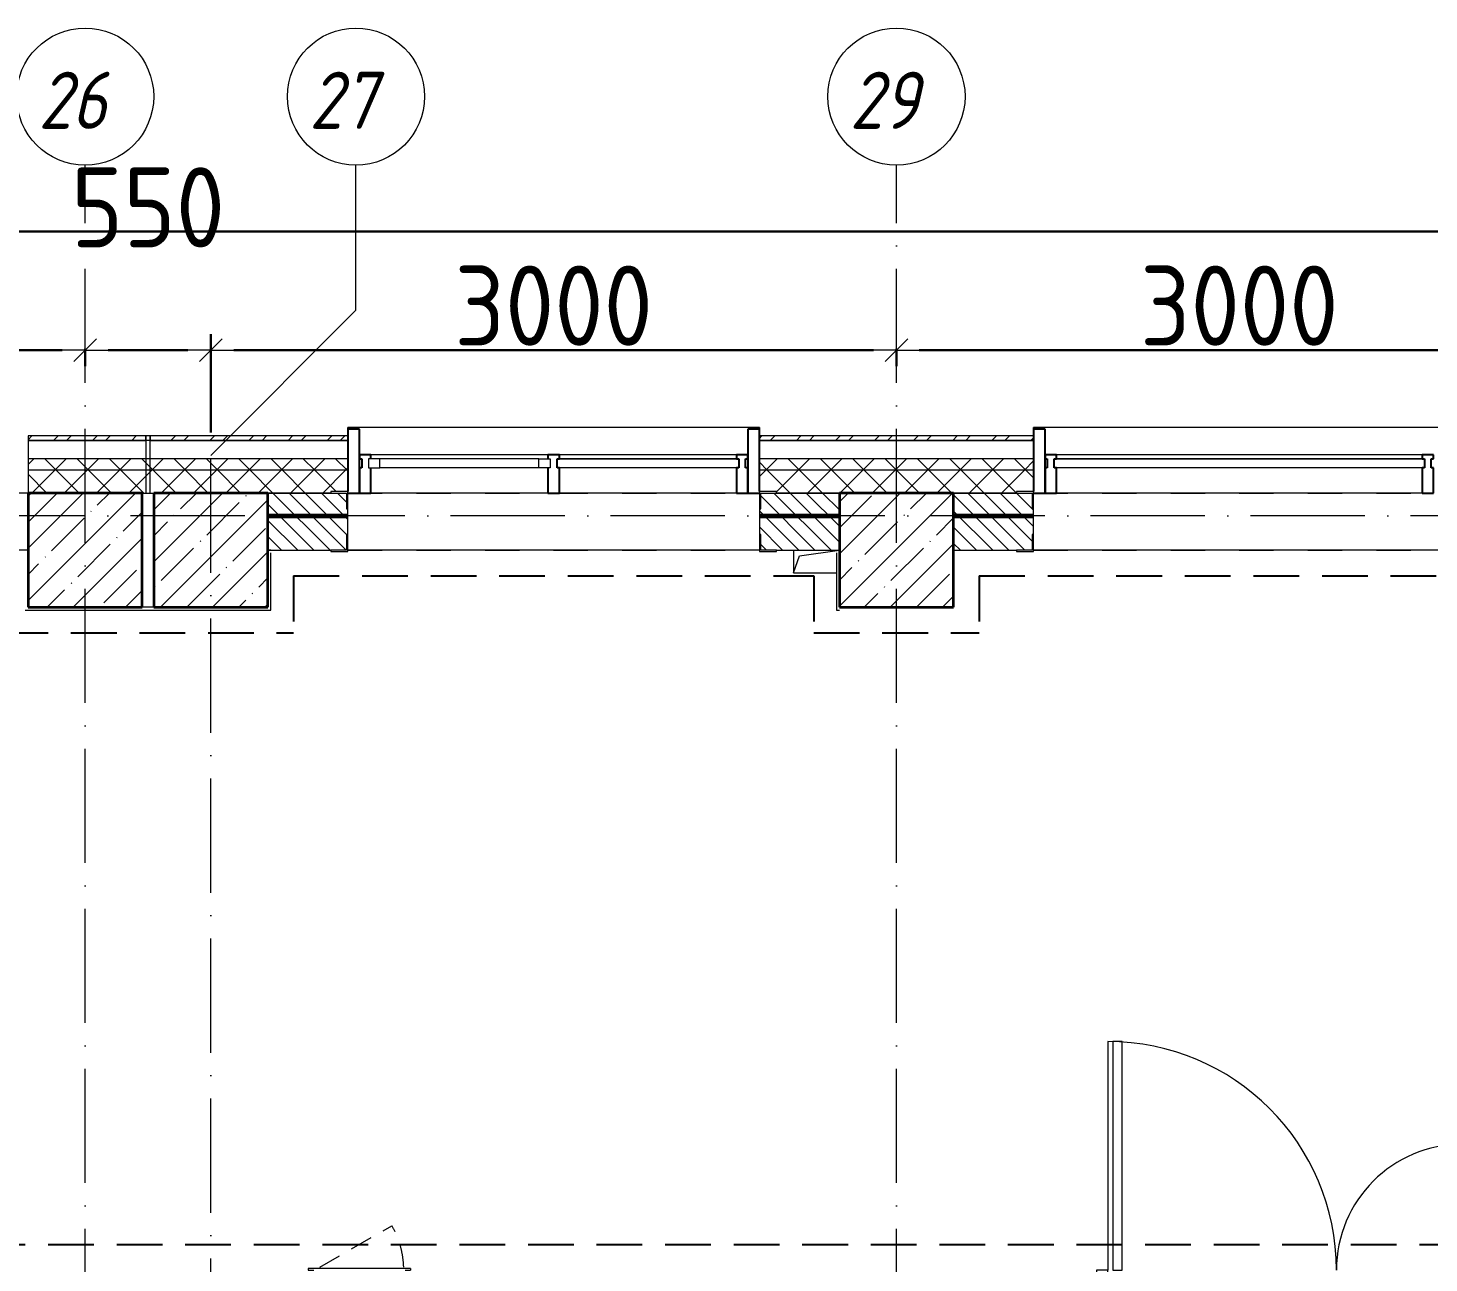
# Model space of a CAD drawing. Header units: millimetres. Extents: x -213536 to 1564669, y -45299 to 942238.
# Drawn here: x 607214 to 613344, y 433166 to 438570 of the extents above; entities that cross this region are included whole.
import ezdxf

# ---------------------------------------------------------------- set-up
doc = ezdxf.new("R2010")
doc.units = ezdxf.units.MM
for name, pattern in [('200_ШТРИХ_ш1п0_6_', [160, 100, -60]), ('50_200_ШТРИХ_1Т_ш5_п1_п1_', [700, 500, -100, 0, -100]), ('Штрих короткий', [300, 150, -150]), ('Штриховая _2 мм - 1 мм_', [300, 200, -100])]:
    doc.linetypes.add(name, pattern=pattern)
for name, color, linetype, lineweight in [('0-1', 7, 'Continuous', 5), ('0-2', 7, 'Continuous', 9), ('2.1) ПГП окна 2.8 м', 5, 'Continuous', 30), ('3) ЖБ 4м', 3, 'Continuous', 30), ('Двери', 7, 'Continuous', 9), ('Импосты витража', 7, 'Continuous', 9), ('Импосты витража-1', 7, 'Continuous', 25), ('Каркас_Импост', 7, 'Continuous', 13), ('Несущие колонны', 7, 'Continuous', 9), ('Несущие колонны-1', 7, 'Continuous', 35), ('Обобщенные модели', 7, 'Continuous', 9), ('Общие ребра', 7, 'Continuous', 9), ('Окна', 7, 'Continuous', 9), ('Оси', 7, 'Continuous', 9), ('Оси-1', 7, 'Continuous', 20), ('Оси-2', 7, '50_200_ШТРИХ_1Т_ш5_п1_п1_', 9), ('Остекление-1', 7, 'Continuous', 9), ('Открывание в плане-2', 7, '200_ШТРИХ_ш1п0_6_', 9), ('Перемычка-1', 7, 'Штрих короткий', 9), ('Размеры', 7, 'Continuous', 15), ('Стены', 7, 'Continuous', 9), ('Стены-1', 7, 'Continuous', 13), ('Штриховка разреза-1', 7, 'Continuous', 9), ('Элементы узлов', 7, 'Continuous', 9)]:
    doc.layers.add(name, color=color, linetype=linetype, lineweight=lineweight)
doc.layers.add('Каркас_Импост-2', color=7, linetype='Continuous', lineweight=9, true_color=0xaaaaaa)
doc.layers.add('СТ-1_1', color=7, linetype='Штриховая _2 мм - 1 мм_', lineweight=90, true_color=0x888888)
doc.layers.get('0-2').off()
doc.styles.add('ISOCPEUR_I_1', font='isocpeui.ttf', dxfattribs={"width": 0.85, "height": 2.5})
doc.styles.add('СПДС', font='isocpeur.ttf', dxfattribs={"width": 0.9})
doc.dimstyles.new('Размера А3', dxfattribs={"dimtxt": 200, "dimasz": 100, "dimexe": 70, "dimexo": 100, "dimgap": 20, "dimtad": 1, "dimdec": 0, "dimrnd": 10, "dimzin": 0, "dimdsep": 46, "dimtxsty": 'СПДС', "dimblk": 'ARROWHEAD_6', "dimcen": 1, "dimclrd": 256, "dimclre": 256, "dimclrt": 256, "dimazin": 0, "dimtfac": 1, "dimtdec": 0, "dimtmove": 2, "dimatfit": 3, "dimfxl": 1, "dimtolj": 1, "dimtzin": 0, "dimarcsym": 0})
pattern_1 = [(45, (0, 0), (-70.71068, 70.71068), []), (135, (0, 0), (-70.71068, -70.71068), [])]
pattern_2 = [(45, (0, 0), (-114.04925, 114.04925), []), (45, (114.05, 0), (-114.04925, 114.04925), [201.612, -40.322, 3.353, -36.97])]
pattern_3 = [(135, (0, 0), (-35.35534, -35.35534), [])]
pattern_4 = [(45, (0, 0), (-85.53659, 85.53659), []), (45, (57.02, 0), (-85.53659, 85.53659), [])]

# ---------------------------------------------------------------- blocks, each defined once
blk = doc.blocks.new('Ось сетки - Круг_Ø6_00__ISO-2_5_0_9K_-16731441-АИ2_03_План отделки стен 3-го этажа _Часть 2_')
at = {"layer": 'Оси-1'}
blk.add_circle((0, 0), 3, dxfattribs=at)
blk = doc.blocks.new('ARROWHEAD_6')
at = {"color": 0, "linetype": 'Continuous'}
for p, q in [((0, 0), (-1, 0)), ((-0.5, -0.5), (0.5, 0.5))]:
    blk.add_line(p, q, dxfattribs=at)
blk = doc.blocks.new('*D4746')
at = {"layer": 'Defpoints', "color": 0, "transparency": 16777216}
for p in [(468092.1, 437266.4), (471092.1, 437266.4), (471092.1, 437160.4)]:
    blk.add_point(p, dxfattribs=at)
at = {"layer": 'Размеры', "lineweight": -2, "transparency": 16777216}
for p, q in [((468092.1, 437166.4), (468092.1, 437090.4)), ((468192.1, 437160.4), (470992.1, 437160.4)), ((471092.1, 437166.4), (471092.1, 437090.4))]:
    blk.add_line(p, q, dxfattribs=at)
at = {"layer": 'Размеры', "lineweight": -2, "transparency": 16777216, "xscale": 100, "yscale": 100, "zscale": 100, "rotation": 180}
blk.add_blockref('ARROWHEAD_6', (468092.1, 437160.4), dxfattribs=at)
at = {"layer": 'Размеры', "lineweight": -2, "transparency": 16777216, "xscale": 100, "yscale": 100, "zscale": 100}
blk.add_blockref('ARROWHEAD_6', (471092.1, 437160.4), dxfattribs=at)
at = {"layer": 'Размеры', "transparency": 16777216, "insert": (469592.1, 437355.4), "char_height": 350, "width": 2.488, "attachment_point": 5, "style": 'СПДС'}
blk.add_mtext('\\A1;3000', dxfattribs=at)
blk = doc.blocks.new('*D4747')
at = {"layer": 'Defpoints', "color": 0, "transparency": 16777216}
for p in [(471092.1, 437266.4), (471642.1, 437160.4), (471642.1, 436700.1)]:
    blk.add_point(p, dxfattribs=at)
at = {"layer": 'Размеры', "lineweight": -2, "transparency": 16777216}
for p, q in [((471642.1, 436800.1), (471642.1, 437230.4)), ((471092.1, 437166.4), (471092.1, 437090.4)), ((471192.1, 437160.4), (471542.1, 437160.4))]:
    blk.add_line(p, q, dxfattribs=at)
at = {"layer": 'Размеры', "lineweight": -2, "transparency": 16777216, "xscale": 100, "yscale": 100, "zscale": 100, "rotation": 180}
blk.add_blockref('ARROWHEAD_6', (471092.1, 437160.4), dxfattribs=at)
at = {"layer": 'Размеры', "lineweight": -2, "transparency": 16777216, "xscale": 100, "yscale": 100, "zscale": 100}
blk.add_blockref('ARROWHEAD_6', (471642.1, 437160.4), dxfattribs=at)
at = {"layer": 'Размеры', "transparency": 16777216, "insert": (471367.1, 437785.4), "char_height": 350, "width": 1.866, "attachment_point": 5, "style": 'СПДС'}
blk.add_mtext('\\A1;550', dxfattribs=at)
blk = doc.blocks.new('*D4748')
at = {"layer": 'Defpoints', "color": 0, "transparency": 16777216}
for p in [(474642.1, 437266.4), (474642.1, 437160.4), (471642.1, 436700.1)]:
    blk.add_point(p, dxfattribs=at)
at = {"layer": 'Размеры', "lineweight": -2, "transparency": 16777216}
for p, q in [((471642.1, 436800.1), (471642.1, 437230.4)), ((471742.1, 437160.4), (474542.1, 437160.4)), ((474642.1, 437166.4), (474642.1, 437090.4))]:
    blk.add_line(p, q, dxfattribs=at)
at = {"layer": 'Размеры', "lineweight": -2, "transparency": 16777216, "xscale": 100, "yscale": 100, "zscale": 100, "rotation": 180}
blk.add_blockref('ARROWHEAD_6', (471642.1, 437160.4), dxfattribs=at)
at = {"layer": 'Размеры', "lineweight": -2, "transparency": 16777216, "xscale": 100, "yscale": 100, "zscale": 100}
blk.add_blockref('ARROWHEAD_6', (474642.1, 437160.4), dxfattribs=at)
at = {"layer": 'Размеры', "transparency": 16777216, "insert": (473142.1, 437355.4), "char_height": 350, "width": 2.488, "attachment_point": 5, "style": 'СПДС'}
blk.add_mtext('\\A1;3000', dxfattribs=at)
blk = doc.blocks.new('*D4749')
at = {"layer": 'Defpoints', "color": 0, "transparency": 16777216}
for p in [(474642.1, 437266.4), (477642.1, 437266.4), (477642.1, 437160.4)]:
    blk.add_point(p, dxfattribs=at)
at = {"layer": 'Размеры', "lineweight": -2, "transparency": 16777216}
for p, q in [((474642.1, 437166.4), (474642.1, 437090.4)), ((474742.1, 437160.4), (477542.1, 437160.4)), ((477642.1, 437166.4), (477642.1, 437090.4))]:
    blk.add_line(p, q, dxfattribs=at)
at = {"layer": 'Размеры', "lineweight": -2, "transparency": 16777216, "xscale": 100, "yscale": 100, "zscale": 100, "rotation": 180}
blk.add_blockref('ARROWHEAD_6', (474642.1, 437160.4), dxfattribs=at)
at = {"layer": 'Размеры', "lineweight": -2, "transparency": 16777216, "xscale": 100, "yscale": 100, "zscale": 100}
blk.add_blockref('ARROWHEAD_6', (477642.1, 437160.4), dxfattribs=at)
at = {"layer": 'Размеры', "transparency": 16777216, "insert": (476142.1, 437355.4), "char_height": 350, "width": 2.488, "attachment_point": 5, "style": 'СПДС'}
blk.add_mtext('\\A1;3000', dxfattribs=at)
blk = doc.blocks.new('*D4757')
at = {"layer": 'Defpoints', "color": 0, "transparency": 16777216}
for p in [(459092.1, 437785.9), (505192.1, 437679.8), (505192.1, 436700.1)]:
    blk.add_point(p, dxfattribs=at)
at = {"layer": 'Размеры', "lineweight": -2, "transparency": 16777216}
for p, q in [((505192.1, 436800.1), (505192.1, 437749.8)), ((459092.1, 437685.9), (459092.1, 437609.8)), ((459192.1, 437679.8), (505092.1, 437679.8))]:
    blk.add_line(p, q, dxfattribs=at)
at = {"layer": 'Размеры', "lineweight": -2, "transparency": 16777216, "xscale": 100, "yscale": 100, "zscale": 100, "rotation": 180}
blk.add_blockref('ARROWHEAD_6', (459092.1, 437679.8), dxfattribs=at)
at = {"layer": 'Размеры', "lineweight": -2, "transparency": 16777216, "xscale": 100, "yscale": 100, "zscale": 100}
blk.add_blockref('ARROWHEAD_6', (505192.1, 437679.8), dxfattribs=at)
at = {"layer": 'Размеры', "transparency": 16777216, "insert": (482142.1, 437874.8), "char_height": 350, "width": 2.997, "attachment_point": 5, "style": 'СПДС'}
blk.add_mtext('\\A1;46100', dxfattribs=at)
blk = doc.blocks.new('BSC_Колонна _Прямоугольная - 500х500-V116-АИ2_03_План отделки стен 3-го этажа _Часть 2_')
at = {"layer": 'Несущие колонны'}
h = blk.add_hatch(dxfattribs=at)
h.set_pattern_fill('FP_106', color=256, style=0, pattern_type=2)
h.set_pattern_definition([(45, (-40400, -11050), (-114.04925, 114.04925), []), (45, (-40285.95, -11050), (-114.04925, 114.04925), [201.613, -40.323, 3.353, -36.97])])
h.paths.add_polyline_path([(-250, -250), (250, -250), (250, 250), (-250, 250)], flags=0)
at = {"layer": 'Несущие колонны-1'}
for p, q in [((250, 250), (-250, 250)), ((-250, 250), (-250, -250)), ((250, -250), (250, 250)), ((-250, -250), (250, -250))]:
    blk.add_line(p, q, dxfattribs=at)
blk = doc.blocks.new('Проем_Дверь_Прямоугольный - 1800х2700h_оконные проемы-25805030-АИ2_03_План отделки стен 3-го этажа _Часть 2_')
at = {"layer": 'Перемычка-1'}
for p, q in [((900, 125), (-900, 125)), ((900, -125), (-900, -125))]:
    blk.add_line(p, q, dxfattribs=at)
blk = doc.blocks.new('PNS_Панель прямоугольная2 - Нр_Стекло - 40мм-26243474-АИ2_03_План отделки стен 3-го этажа _Часть 2_')
at = {"layer": 'Каркас_Импост'}
for p, q in [((-397.5, 0), (-397.5, 40)), ((-397.5, 40), (-347.5, 40)), ((-347.5, 40), (-347.5, 0)), ((397.5, 40), (347.5, 40)), ((347.5, 40), (347.5, 0)), ((397.5, 0), (397.5, 40)), ((-347.5, 0), (-397.5, 0)), ((347.5, 0), (397.5, 0))]:
    blk.add_line(p, q, dxfattribs=at)
at = {"layer": 'Каркас_Импост-2'}
for p, q in [((-347.5, 40), (347.5, 40)), ((-347.5, 0), (347.5, 0))]:
    blk.add_line(p, q, dxfattribs=at)
blk = doc.blocks.new('Прямоугольный импост - Импост структурный с накладкой - 150мм-25647633-АИ2_03_План отделки стен 3-го этажа _Часть 2_')
at = {"layer": 'Импосты витража-1'}
for p, q in [((-25, 0), (-25, 17)), ((-25, 17), (25, 17)), ((-15, 0), (-25, 0)), ((-15, -40), (-15, 0)), ((25, 17), (25, 0)), ((-25, -150), (-25, -40)), ((-25, -40), (-15, -40)), ((25, -40), (25, -150)), ((25, -150), (-25, -150))]:
    blk.add_line(p, q, dxfattribs=at)
blk = doc.blocks.new('Прямоугольный импост - Импост структурный с накладкой - 150мм-25647642-АИ2_03_План отделки стен 3-го этажа _Часть 2_')
at = {"layer": 'Импосты витража'}
for p, q in [((27275, -100), (28050, -100)), ((27275, -267), (28050, -267))]:
    blk.add_line(p, q, dxfattribs=at)
blk = doc.blocks.new('Прямоугольный импост - Импост структурный с накладкой - 150мм-V161-АИ2_03_План отделки стен 3-го этажа _Часть 2_')
at = {"layer": 'Импосты витража-1'}
for p, q in [((-25, 0), (-25, 17)), ((-25, 17), (25, 17)), ((25, 0), (15, 0)), ((15, 0), (15, -40)), ((25, 17), (25, 0)), ((-25, -150), (-25, -40)), ((15, -40), (25, -40)), ((25, -40), (25, -150)), ((25, -150), (-25, -150))]:
    blk.add_line(p, q, dxfattribs=at)
blk = doc.blocks.new('PNS_Панель прямоугольная1 - Нр_Стекло - 40мм-25259299-АИ2_03_План отделки стен 3-го этажа _Часть 2_')
at = {"layer": 'Остекление-1'}
for p, q in [((-387.5, 40), (387.5, 40)), ((-397.5, 0), (397.5, 0)), ((387.5, 0), (-387.5, 0))]:
    blk.add_line(p, q, dxfattribs=at)
blk = doc.blocks.new('Прямоугольный импост - Импост структурный с накладкой - 150мм-25647644-АИ2_03_План отделки стен 3-го этажа _Часть 2_')
at = {"layer": 'Импосты витража-1'}
for p, q in [((-25, 0), (-25, 17)), ((-25, 17), (25, 17)), ((-15, 0), (-25, 0)), ((-15, -40), (-15, 0)), ((25, 0), (15, 0)), ((15, 0), (15, -40)), ((25, 17), (25, 0)), ((-25, -150), (-25, -40)), ((-25, -40), (-15, -40)), ((15, -40), (25, -40)), ((25, -40), (25, -150)), ((25, -150), (-25, -150))]:
    blk.add_line(p, q, dxfattribs=at)
blk = doc.blocks.new('Прямоугольный импост - Откос НВФ_50х280 мм-V169-АИ2_03_План отделки стен 3-го этажа _Часть 2_')
at = {"layer": 'Импосты витража-1'}
for p, q in [((-50, 130), (0, 130)), ((-50, -150), (-50, 130)), ((0, 130), (0, -144)), ((0, -150), (-50, -150))]:
    blk.add_line(p, q, dxfattribs=at)
blk = doc.blocks.new('Прямоугольный импост - Откос НВФ_50х280 мм-25993838-АИ2_03_План отделки стен 3-го этажа _Часть 2_')
at = {"layer": 'Импосты витража-1'}
for p, q in [((0, 130), (-50, 130)), ((-50, 130), (-50, -150)), ((0, -144), (0, 130)), ((-50, -150), (0, -150))]:
    blk.add_line(p, q, dxfattribs=at)
blk = doc.blocks.new('PNS_Панель прямоугольная1 - Нр_Стекло - 40мм-25293744-АИ2_03_План отделки стен 3-го этажа _Часть 2_')
at = {"layer": 'Остекление-1'}
for p, q in [((-800, 40), (800, 40)), ((-810, 0), (810, 0)), ((800, 0), (-800, 0))]:
    blk.add_line(p, q, dxfattribs=at)
blk = doc.blocks.new('Прямоугольный импост - Импост структурный с накладкой - 150мм-25651488-АИ2_03_План отделки стен 3-го этажа _Часть 2_')
at = {"layer": 'Импосты витража'}
for p, q in [((41650, -100), (43250, -100)), ((41650, -267), (43250, -267))]:
    blk.add_line(p, q, dxfattribs=at)
blk = doc.blocks.new('Прямоугольный импост - Импост структурный с накладкой - 150мм-25651501-АИ2_03_План отделки стен 3-го этажа _Часть 2_')
at = {"layer": 'Импосты витража-1'}
for p, q in [((-25, 0), (-25, 17)), ((-25, 17), (25, 17)), ((-15, 0), (-25, 0)), ((-15, -40), (-15, 0)), ((25, 0), (15, 0)), ((15, 0), (15, -40)), ((25, 17), (25, 0)), ((-25, -150), (-25, -40)), ((-25, -40), (-15, -40)), ((15, -40), (25, -40)), ((25, -40), (25, -150)), ((25, -150), (-25, -150))]:
    blk.add_line(p, q, dxfattribs=at)
blk = doc.blocks.new('Прямоугольный импост - Откос НВФ_50х280 мм-25995271-АИ2_03_План отделки стен 3-го этажа _Часть 2_')
at = {"layer": 'Импосты витража-1'}
for p, q in [((-50, 130), (0, 130)), ((-50, -150), (-50, 130)), ((0, 130), (0, -144)), ((0, -150), (-50, -150))]:
    blk.add_line(p, q, dxfattribs=at)
blk = doc.blocks.new('Дверь_Витражная_СКБ_2Ст2 - ДВВ_ДАО_СОШ_Классы-V189-АИ2_03_План отделки стен 3-го этажа _Часть 2_')
at = {"layer": 'Двери'}
for p, q in [((-775, 1035), (-775, 35)), ((775, 585), (775, 35))]:
    blk.add_line(p, q, dxfattribs=at)
for centre, radius, start, end in [((-775, 35), 1000, 360, 90), ((775, 35), 550, 90, 180)]:
    blk.add_arc(centre, radius, start, end, dxfattribs=at)
at = {"layer": 'Элементы узлов'}
for p, q in [((-713, 1035), (-753, 1035)), ((-753, 1035), (-753, 35)), ((-713, 35), (-713, 1035)), ((775, 585), (735, 585)), ((735, 585), (735, 35)), ((775, 35), (775, 585)), ((-825, 35), (-825, -35)), ((-775, 35), (-825, 35)), ((-775, 35), (-825, 35)), ((-825, 35), (-825, -35)), ((-775, -35), (-775, 35)), ((-775, -35), (-775, 35)), ((-753, 35), (-713, 35)), ((735, 35), (775, 35)), ((775, -35), (775, 35)), ((775, 35), (825, 35)), ((775, 35), (775, -35)), ((825, 35), (775, 35)), ((825, 35), (825, -35)), ((825, -35), (825, 35)), ((-825, -35), (-775, -35)), ((-825, -35), (-775, -35)), ((825, -35), (775, -35)), ((775, -35), (825, -35))]:
    blk.add_line(p, q, dxfattribs=at)
blk = doc.blocks.new('Фахверк_СКБ_Уголок - 250_2700-27497298-АИ2_03_План отделки стен 3-го этажа _Часть 2_')
at = {"layer": 'Обобщенные модели'}
for p, q in [((200, 181), (125, 181)), ((125, 181), (125, 106)), ((131, 106), (131, 175)), ((131, 175), (200, 175)), ((200, 175), (200, 181)), ((125, 106), (131, 106)), ((131, -6), (125, -6)), ((125, -6), (125, -81)), ((131, -75), (131, -6)), ((125, -81), (200, -81)), ((200, -75), (131, -75)), ((200, -81), (200, -75))]:
    blk.add_line(p, q, dxfattribs=at)
blk = doc.blocks.new('Л_Общий_Лючок - Лючок-V200-АИ2_03_План отделки стен 3-го этажа _Часть 2_')
at = {"layer": 'Окна'}
for p, q in [((424, 6), (-24, 6)), ((-24, 6), (-24, 0)), ((-24, 0), (0, 0)), ((400, 0), (424, 0)), ((424, 6), (424, 0))]:
    blk.add_line(p, q, dxfattribs=at)
at = {"layer": 'Открывание в плане-2'}
blk.add_line((26.8, 12), (342, 194), dxfattribs=at)
blk.add_arc((6, 0), 388, 1.78106, 30, dxfattribs=at)
blk = doc.blocks.new('AR_Отверстие прямоугольное _в плите_ - AR_Отверстие прямоугольное _в плите_-V227-АИ2_03_План отделки стен 3-го этажа _Часть 2_')
at = {"layer": 'Обобщенные модели'}
for p, q in [((-100, 50), (-100, -50)), ((-100, -50), (-75, 25)), ((-75, 25), (100, 50)), ((-100, -50), (88, -50))]:
    blk.add_line(p, q, dxfattribs=at)
blk = doc.blocks.new('Отлив_СКБ - Отлив витража_120_НВФ-31885687-АИ2_03_План отделки стен 3-го этажа _Часть 2_')
at = {"layer": 'Окна'}
for p, q in [((1750, -2), (50, -2)), ((0, -120), (0, -113)), ((0, -120), (1800, -120)), ((1800, -113), (1800, -120))]:
    blk.add_line(p, q, dxfattribs=at)
blk = doc.blocks.new('Стены 4 - Стены 4-31195499-АИ2_03_План отделки стен 3-го этажа _Часть 2_')
at = {"layer": 'Стены-1'}
for p, q in [((-1798.5, 41030.2), (-1798.5, 41010.2)), ((-1548.5, 41030.2), (-1798.5, 41030.2)), ((-1798.5, 41010.2), (-1548.5, 41010.2)), ((-1548.5, 41010.2), (-1548.5, 41030.2))]:
    blk.add_line(p, q, dxfattribs=at)
blk = doc.blocks.new('0125-Р-ОО-Ш2-АР-о_23_10_2024_rvt-1-АИ2_03_План отделки стен 3-го этажа _Часть 2_')
at = {"layer": 'Несущие колонны'}
h = blk.add_hatch(dxfattribs=at)
h.set_pattern_fill('FP_2', color=256, style=0, pattern_type=2)
h.set_pattern_definition(pattern_2)
h.paths.add_polyline_path([(40700, 10800), (41200, 10800), (41200, 11300), (40700, 11300)], flags=0)
h = blk.add_hatch(dxfattribs=at)
h.set_pattern_fill('FP_2', color=256, style=0, pattern_type=2)
h.set_pattern_definition(pattern_2)
h.paths.add_polyline_path([(43700, 10800), (44200, 10800), (44200, 11300), (43700, 11300)], flags=0)
at = {"layer": 'Штриховка разреза-1'}
h = blk.add_hatch(dxfattribs=at)
h.set_pattern_fill('FP_80', color=256, style=0, pattern_type=2)
h.set_pattern_definition(pattern_4)
h.paths.add_polyline_path([(40665, 11530), (40665, 11550), (40150, 11550), (40150, 11530)], flags=0)
h.paths.add_polyline_path([(37150, 11530), (38350, 11530), (38350, 11550), (37150, 11550)], flags=0)
h.paths.add_polyline_path([(35350, 11530), (35350, 11550), (34150, 11550), (34150, 11530), (35085.5, 11530)], flags=0)
h.paths.add_polyline_path([(31357.5, 11530), (32350, 11530), (32350, 11550), (31150, 11550), (31150, 11530)], flags=0)
h.paths.add_polyline_path([(29350, 11530), (29350, 11550), (26200, 11550), (26200, 11530), (28561.5, 11530)], flags=0)
h = blk.add_hatch(dxfattribs=at)
h.set_pattern_fill('FP_80', color=256, style=0, pattern_type=2)
h.set_pattern_definition(pattern_4)
h.paths.add_polyline_path([(74215, 11530), (74215, 11550), (70350, 11550), (70350, 11530), (72365.1, 11530)], flags=0)
h.paths.add_polyline_path([(62113.2, 11530), (62550, 11530), (62550, 11550), (61350, 11550), (61350, 11530)], flags=0)
h.paths.add_polyline_path([(59550, 11530), (59550, 11550), (58350, 11550), (58350, 11530), (59317.3, 11530)], flags=0)
h.paths.add_polyline_path([(55350, 11530), (56550, 11530), (56550, 11550), (55350, 11550)], flags=0)
h.paths.add_polyline_path([(52793.3, 11530), (53550, 11530), (53550, 11550), (52350, 11550), (52350, 11530)], flags=0)
h.paths.add_polyline_path([(50550, 11530), (50550, 11550), (49350, 11550), (49350, 11530), (49997.3, 11530)], flags=0)
h.paths.add_polyline_path([(47201.4, 11530), (47550, 11530), (47550, 11550), (46350, 11550), (46350, 11530)], flags=0)
h.paths.add_polyline_path([(43350, 11530), (44550, 11530), (44550, 11550), (43350, 11550)], flags=0)
h.paths.add_polyline_path([(40685, 11530), (41550, 11530), (41550, 11550), (40685, 11550)], flags=0)
h = blk.add_hatch(dxfattribs=at)
h.set_pattern_fill('FP_81', color=256, style=0, pattern_type=2)
h.set_pattern_definition(pattern_1)
h.paths.add_polyline_path([(76700, 11400), (76700, 11450), (70350, 11450), (70350, 11400), (76093.1, 11400)], flags=0)
h.paths.add_polyline_path([(62113.2, 11400), (62550, 11400), (62550, 11450), (61350, 11450), (61350, 11400)], flags=0)
h.paths.add_polyline_path([(59317.3, 11400), (59550, 11400), (59550, 11450), (58350, 11450), (58350, 11400), (58385.3, 11400)], flags=0)
h.paths.add_polyline_path([(55350, 11400), (56550, 11400), (56550, 11450), (55350, 11450)], flags=0)
h.paths.add_polyline_path([(53259.3, 11400), (53550, 11400), (53550, 11450), (52350, 11450), (52350, 11400), (52793.3, 11400)], flags=0)
h.paths.add_polyline_path([(50550, 11400), (50550, 11450), (49350, 11450), (49350, 11400), (49997.3, 11400)], flags=0)
h.paths.add_polyline_path([(44550, 11400), (44550, 11450), (43350, 11450), (43350, 11400), (44405.4, 11400)], flags=0)
h.paths.add_polyline_path([(46350, 11400), (47550, 11400), (47550, 11450), (46350, 11450)], flags=0)
h.paths.add_polyline_path([(40677.4, 11400), (41550, 11400), (41550, 11450), (40150, 11450), (40150, 11400)], flags=0)
h.paths.add_polyline_path([(37881.4, 11400), (38350, 11400), (38350, 11450), (37150, 11450), (37150, 11400)], flags=0)
h.paths.add_polyline_path([(35350, 11400), (35350, 11450), (34150, 11450), (34150, 11400), (35085.5, 11400)], flags=0)
h.paths.add_polyline_path([(32289.5, 11400), (32350, 11400), (32350, 11450), (31150, 11450), (31150, 11400), (31357.5, 11400)], flags=0)
h.paths.add_polyline_path([(29350, 11400), (29350, 11450), (26180, 11450), (26180, 11400), (28561.5, 11400)], flags=0)
h = blk.add_hatch(dxfattribs=at)
h.set_pattern_fill('FP_81', color=256, style=0, pattern_type=2)
h.set_pattern_definition(pattern_1)
h.paths.add_polyline_path([(76700, 11300), (76700, 11400), (70350, 11400), (70350, 11306), (70425, 11306), (70425, 11300), (76093.1, 11300)], flags=0)
h.paths.add_polyline_path([(62475, 11300), (62475, 11306), (62550, 11306), (62550, 11400), (61350, 11400), (61350, 11306), (61425, 11306), (61425, 11300), (62200, 11300)], flags=0)
h.paths.add_polyline_path([(59317.3, 11300), (59475, 11300), (59475, 11306), (59550, 11306), (59550, 11400), (58350, 11400), (58350, 11306), (58425, 11306), (58425, 11300)], flags=0)
h.paths.add_polyline_path([(56475, 11300), (56475, 11306), (56550, 11306), (56550, 11400), (55350, 11400), (55350, 11306), (55425, 11306), (55425, 11300), (56200, 11300)], flags=0)
h.paths.add_polyline_path([(52700, 11300), (53475, 11300), (53475, 11306), (53550, 11306), (53550, 11400), (52350, 11400), (52350, 11306), (52425, 11306), (52425, 11300)], flags=0)
h.paths.add_polyline_path([(50475, 11300), (50475, 11306), (50550, 11306), (50550, 11400), (49350, 11400), (49350, 11306), (49425, 11306), (49425, 11300), (49997.3, 11300)], flags=0)
h.paths.add_polyline_path([(47201.4, 11300), (47475, 11300), (47475, 11306), (47550, 11306), (47550, 11400), (46350, 11400), (46350, 11306), (46425, 11306), (46425, 11300), (47200, 11300)], flags=0)
h.paths.add_polyline_path([(43700, 11300), (44475, 11300), (44475, 11306), (44550, 11306), (44550, 11400), (43350, 11400), (43350, 11306), (43425, 11306), (43425, 11300), (43473.4, 11300)], flags=0)
h.paths.add_polyline_path([(40677.4, 11300), (41475, 11300), (41475, 11306), (41550, 11306), (41550, 11400), (40150, 11400), (40150, 11300), (40650, 11300)], flags=0)
h.paths.add_polyline_path([(38275, 11300), (38275, 11306), (38350, 11306), (38350, 11400), (37150, 11400), (37150, 11300), (37881.4, 11300)], flags=0)
h.paths.add_polyline_path([(35275, 11300), (35275, 11306), (35350, 11306), (35350, 11400), (34150, 11400), (34150, 11306), (34225, 11306), (34225, 11300), (35085.5, 11300)], flags=0)
h.paths.add_polyline_path([(31357.5, 11300), (32275, 11300), (32275, 11306), (32350, 11306), (32350, 11400), (31150, 11400), (31150, 11300)], flags=0)
h.paths.add_polyline_path([(28650, 11300), (29275, 11300), (29275, 11306), (29350, 11306), (29350, 11400), (26180, 11400), (26180, 11300), (28561.5, 11300)], flags=0)
h = blk.add_hatch(dxfattribs=at)
h.set_pattern_fill('FP_1', color=256, style=0, pattern_type=2)
h.set_pattern_definition(pattern_3)
h.paths.add_polyline_path([(43473.4, 11050), (43700, 11050), (43700, 11300), (43356, 11300), (43356, 11231), (43350, 11231), (43350, 11119), (43356, 11119), (43356, 11050), (43425, 11050)], flags=0)
h.paths.add_polyline_path([(41544, 11050), (41544, 11119), (41550, 11119), (41550, 11231), (41544, 11231), (41544, 11300), (41200, 11300), (41200, 11050), (41475, 11050)], flags=0)
h = blk.add_hatch(dxfattribs=at)
h.set_pattern_fill('FP_1', color=256, style=0, pattern_type=2)
h.set_pattern_definition(pattern_3)
h.paths.add_polyline_path([(46356, 11050), (46700, 11050), (46700, 11300), (46356, 11300), (46356, 11231), (46350, 11231), (46350, 11119), (46356, 11119), (46356, 11054.3)], flags=0)
h.paths.add_polyline_path([(44475, 11050), (44544, 11050), (44544, 11119), (44550, 11119), (44550, 11231), (44544, 11231), (44544, 11300), (44200, 11300), (44200, 11050), (44405.4, 11050)], flags=0)
at = {"layer": 'Несущие колонны-1'}
for p, q in [((41200, 11300), (40700, 11300)), ((40700, 11300), (40700, 10800)), ((41200, 10800), (41200, 11300)), ((44200, 11300), (43700, 11300)), ((43700, 11300), (43700, 10800)), ((44200, 10800), (44200, 11300)), ((40700, 10800), (41200, 10800)), ((43700, 10800), (44200, 10800))]:
    blk.add_line(p, q, dxfattribs=at)
at = {"layer": 'Общие ребра'}
for p, q in [((41550, 11450), (40150, 11450)), ((44550, 11450), (43350, 11450)), ((41550, 11400), (40150, 11400)), ((44550, 11400), (43350, 11400)), ((41200, 11300), (41475, 11300)), ((41475, 11300), (41200, 11300)), ((43425, 11300), (43700, 11300)), ((43700, 11300), (43425, 11300))]:
    blk.add_line(p, q, dxfattribs=at)
at = {"layer": 'Стены'}
for p, q in [((43350, 11050), (41550, 11050)), ((46350, 11050), (44550, 11050))]:
    blk.add_line(p, q, dxfattribs=at)
at = {"layer": 'Стены-1'}
for p, q in [((40665, 11550), (40150, 11550)), ((40150, 11550), (40150, 11530)), ((41550, 11530), (40150, 11530)), ((40150, 11530), (40150, 11300)), ((40150, 11530), (40665, 11530)), ((40665, 11530), (40665, 11550)), ((41550, 11550), (40685, 11550)), ((40685, 11550), (40685, 11530)), ((40685, 11530), (41550, 11530)), ((41550, 11530), (41550, 11550)), ((41550, 11306), (41550, 11530)), ((44550, 11550), (43350, 11550)), ((43350, 11550), (43350, 11530)), ((44550, 11530), (43350, 11530)), ((43350, 11530), (43350, 11306)), ((43350, 11530), (44550, 11530)), ((44550, 11530), (44550, 11550)), ((44550, 11306), (44550, 11530)), ((40650, 11300), (41200, 11300)), ((41200, 11300), (41200, 11050)), ((43700, 11300), (44475, 11300)), ((43700, 11050), (43700, 11300)), ((44475, 11300), (44200, 11300)), ((44200, 11300), (44200, 11050)), ((41550, 11119), (41550, 11231)), ((43350, 11231), (43350, 11119)), ((44550, 11119), (44550, 11231)), ((41200, 11050), (41475, 11050)), ((43425, 11050), (43700, 11050)), ((44200, 11050), (44475, 11050))]:
    blk.add_line(p, q, dxfattribs=at)
at = {"layer": '0-2'}
for name, p, rotation in [('Отлив_СКБ - Отлив витража_120_НВФ-31885687-АИ2_03_План отделки стен 3-го этажа _Часть 2_', (43350, 11467), 180), ('Отлив_СКБ - Отлив витража_120_НВФ-31885687-АИ2_03_План отделки стен 3-го этажа _Часть 2_', (46350, 11467), 180), ('Стены 4 - Стены 4-31195499-АИ2_03_План отделки стен 3-го этажа _Часть 2_', (81695.2, 13098.5), 89.9999999999999), ('Прямоугольный импост - Импост структурный с накладкой - 150мм-25647642-АИ2_03_План отделки стен 3-го этажа _Часть 2_', (69700, 11200), 180), ('Прямоугольный импост - Импост структурный с накладкой - 150мм-25647642-АИ2_03_План отделки стен 3-го этажа _Часть 2_', (70525, 11200), 180), ('Прямоугольный импост - Импост структурный с накладкой - 150мм-25651488-АИ2_03_План отделки стен 3-го этажа _Часть 2_', (87900, 11200), 180), ('PNS_Панель прямоугольная2 - Нр_Стекло - 40мм-26243474-АИ2_03_План отделки стен 3-го этажа _Часть 2_', (42037.5, 11450), 180), ('PNS_Панель прямоугольная1 - Нр_Стекло - 40мм-25259299-АИ2_03_План отделки стен 3-го этажа _Часть 2_', (42862.5, 11450), 180), ('PNS_Панель прямоугольная1 - Нр_Стекло - 40мм-25293744-АИ2_03_План отделки стен 3-го этажа _Часть 2_', (45450, 11450), 180), ('Фахверк_СКБ_Уголок - 250_2700-27497298-АИ2_03_План отделки стен 3-го этажа _Часть 2_', (41675, 11225), 180), ('Проем_Дверь_Прямоугольный - 1800х2700h_оконные проемы-25805030-АИ2_03_План отделки стен 3-го этажа _Часть 2_', (42450, 11175), 180), ('Фахверк_СКБ_Уголок - 250_2700-27497298-АИ2_03_План отделки стен 3-го этажа _Часть 2_', (44675, 11225), 180), ('Проем_Дверь_Прямоугольный - 1800х2700h_оконные проемы-25805030-АИ2_03_План отделки стен 3-го этажа _Часть 2_', (45450, 11175), 180)]:
    blk.add_blockref(name, p, dxfattribs=dict(at, rotation=rotation))
at = {"layer": '0-2', "extrusion": (0, 0, -1)}
for name, p in [('Прямоугольный импост - Откос НВФ_50х280 мм-V169-АИ2_03_План отделки стен 3-го этажа _Часть 2_', (-41550, 11450)), ('Прямоугольный импост - Откос НВФ_50х280 мм-25995271-АИ2_03_План отделки стен 3-го этажа _Часть 2_', (-44550, 11450)), ('Прямоугольный импост - Импост структурный с накладкой - 150мм-V161-АИ2_03_План отделки стен 3-го этажа _Часть 2_', (-41625, 11450)), ('Прямоугольный импост - Импост структурный с накладкой - 150мм-25647633-АИ2_03_План отделки стен 3-го этажа _Часть 2_', (-42450, 11450)), ('Прямоугольный импост - Импост структурный с накладкой - 150мм-25647644-АИ2_03_План отделки стен 3-го этажа _Часть 2_', (-43275, 11450)), ('Прямоугольный импост - Импост структурный с накладкой - 150мм-25651501-АИ2_03_План отделки стен 3-го этажа _Часть 2_', (-44625, 11450)), ('Прямоугольный импост - Импост структурный с накладкой - 150мм-25651501-АИ2_03_План отделки стен 3-го этажа _Часть 2_', (-46275, 11450))]:
    blk.add_blockref(name, p, dxfattribs=at)
at = {"layer": '0-2'}
for name, p in [('Прямоугольный импост - Откос НВФ_50х280 мм-25993838-АИ2_03_План отделки стен 3-го этажа _Часть 2_', (43350, 11450)), ('Проем_Дверь_Прямоугольный - 1800х2700h_оконные проемы-25805030-АИ2_03_План отделки стен 3-го этажа _Часть 2_', (39250, 11175)), ('BSC_Колонна _Прямоугольная - 500х500-V116-АИ2_03_План отделки стен 3-го этажа _Часть 2_', (40400, 11050)), ('Фахверк_СКБ_Уголок - 250_2700-27497298-АИ2_03_План отделки стен 3-го этажа _Часть 2_', (43225, 11125)), ('AR_Отверстие прямоугольное _в плите_ - AR_Отверстие прямоугольное _в плите_-V227-АИ2_03_План отделки стен 3-го этажа _Часть 2_', (43600, 11000)), ('Дверь_Витражная_СКБ_2Ст2 - ДВВ_ДАО_СОШ_Классы-V189-АИ2_03_План отделки стен 3-го этажа _Часть 2_', (45650, 7865)), ('Л_Общий_Лючок - Лючок-V200-АИ2_03_План отделки стен 3-го этажа _Часть 2_', (41400, 7900))]:
    blk.add_blockref(name, p, dxfattribs=at)
blk = doc.blocks.new('3этНиз')
at = {"layer": 'Оси'}
for p, q in [((472277.1, 437335.1), (472277.1, 437970.1)), ((471642.1, 436700.1), (472277.1, 437335.1))]:
    blk.add_line(p, q, dxfattribs=at)
at = {"layer": 'СТ-1_1', "lineweight": 25}
for p, q in [((472004.1, 436173.4), (472004.1, 435923.4)), ((472004.1, 436173.4), (474280.1, 436173.4)), ((474280.1, 436173.4), (474280.1, 435923.4)), ((475004.1, 436173.4), (475004.1, 435923.4)), ((475004.1, 436173.4), (477280.1, 436173.4)), ((470730.1, 435923.4), (472004.1, 435923.4)), ((474280.1, 435923.4), (475004.1, 435923.4)), ((455030.1, 433247.4), (483490.1, 433247.4))]:
    blk.add_line(p, q, dxfattribs=at)
at = {"layer": 'Стены-1'}
for p, q in [((471892.1, 436285.4), (471892.1, 436035.4)), ((471904.1, 436285.4), (471892.1, 436285.4)), ((471904.1, 436023.4), (471904.1, 436273.4)), ((474380.1, 436273.4), (474380.1, 436023.4)), ((474392.1, 436035.4), (474392.1, 436273.4)), ((471892.1, 436035.4), (471342.1, 436035.4)), ((470830.1, 436023.4), (471904.1, 436023.4)), ((474380.1, 436023.4), (474392.1, 436023.4))]:
    blk.add_line(p, q, dxfattribs=at)
at = {"layer": '0-1'}
blk.add_blockref('0125-Р-ОО-Ш2-АР-о_23_10_2024_rvt-1-АИ2_03_План отделки стен 3-го этажа _Часть 2_', (430692.1, 425235.4), dxfattribs=at)
blk = doc.blocks.new('Ось 3 этаж')
at = {"layer": 'Оси-2'}
for p, q in [((471092.1, 423014.8), (471092.1, 437970.1)), ((474642.1, 423014.8), (474642.1, 437970.1)), ((471642.1, 424284.8), (471642.1, 436700.1)), ((536900.4, 436435.4), (428373.3, 436435.4))]:
    blk.add_line(p, q, dxfattribs=at)
at = {"layer": 'Оси-1', "xscale": 99.99999999999993, "yscale": 99.99999999999993, "zscale": 99.99999999999993}
for p in [(471092.1, 438270.1), (472277.1, 438270.1), (474642.1, 438270.1)]:
    blk.add_blockref('Ось сетки - Круг_Ø6_00__ISO-2_5_0_9K_-16731441-АИ2_03_План отделки стен 3-го этажа _Часть 2_', p, dxfattribs=at)
at = {"layer": 'Оси', "char_height": 250, "width": 404.05, "attachment_point": 1, "style": 'ISOCPEUR_I_1'}
for s, insert in [('26', (470887.2, 438378.9)), ('27', (472072.2, 438378.9)), ('29', (474437.2, 438378.9))]:
    blk.add_mtext(s, dxfattribs=dict(at, insert=insert))
at = {"layer": 'Размеры'}
for base, p1, p2, picture, middle in [((505192.1, 437679.8), (459092.1, 437785.9), (505192.1, 436700.1), '*D4757', (482142.1, 437874.8)), ((471642.1, 437160.4), (471092.1, 437266.4), (471642.1, 436700.1), '*D4747', (471367.1, 437785.4)), ((471092.1, 437160.4), (468092.1, 437266.4), (471092.1, 437266.4), '*D4746', (469592.1, 437355.4)), ((474642.1, 437160.4), (471642.1, 436700.1), (474642.1, 437266.4), '*D4748', (473142.1, 437355.4)), ((477642.1, 437160.4), (474642.1, 437266.4), (477642.1, 437266.4), '*D4749', (476142.1, 437355.4))]:
    dim = blk.add_linear_dim(base=base, p1=p1, p2=p2, dimstyle='Размера А3', override={"dimtxt": 350}, dxfattribs=at)
    dim.commit()
    dim.dimension.update_dxf_attribs({"geometry": picture, "text_midpoint": middle})

msp = doc.modelspace()

# ---------------------------------------------------------------- linework, layer by layer
at = {"layer": '2.1) ПГП окна 2.8 м', "color": 2, "lineweight": 60}
for points in [[(608263.9, 436435.4), (608613.9, 436435.4)], [(610413.9, 436435.4), (610763.9, 436435.4)], [(611263.9, 436435.4), (611613.9, 436435.4)]]:
    msp.add_lwpolyline(points, dxfattribs=at)

# ---------------------------------------------------------------- block references
at = {"color": 5, "lineweight": 30}
msp.add_blockref('Ось 3 этаж', (136371.8, 0), dxfattribs=at)
at = {"layer": '3) ЖБ 4м'}
msp.add_blockref('3этНиз', (136371.8, 0), dxfattribs=at)

doc.saveas('drawing.dxf')
